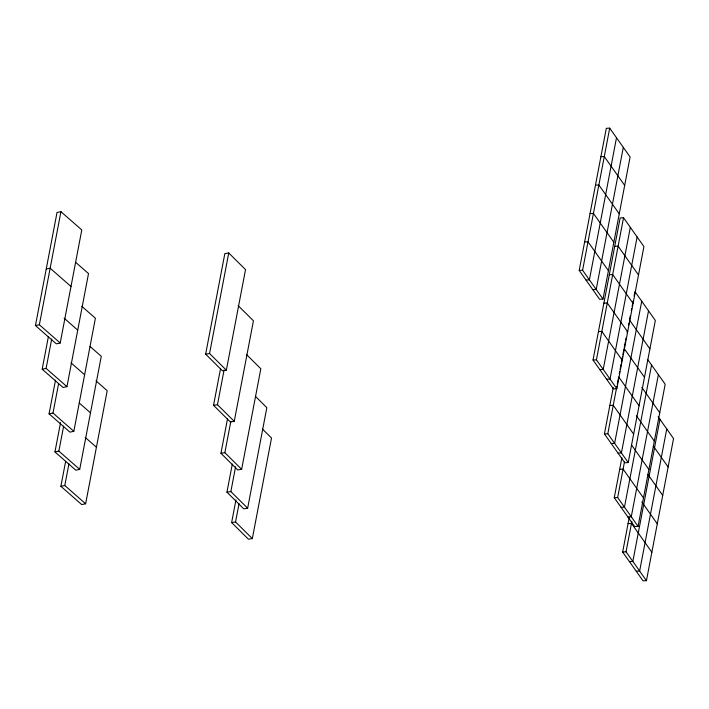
<?xml version="1.0" encoding="UTF-8"?>
<svg xmlns="http://www.w3.org/2000/svg" width="709" height="709" viewBox="0 0 709 709"><rect width="100%" height="100%" fill="white"/><g stroke="black" fill="none" stroke-linecap="round" stroke-linejoin="round"><path stroke-width="1.06" d="M35.45 325.564L57.021 212.478L60.939 211.681L81.783 229.946L60.212 343.023L56.295 343.821L35.45 325.564L39.367 324.766L60.212 343.023M39.367 324.766L60.939 211.681M75.686 262.348L88.519 273.585L66.947 386.662L63.03 387.46L42.185 369.203L48.407 336.58M66.947 386.662L46.103 368.405L51.695 339.044M81.774 306.297L95.405 318.235L73.833 431.32L69.916 432.118L49.072 413.852L55.506 380.148M73.833 431.32L52.989 413.055L58.59 383.702M90.052 346.471L101.281 356.308L79.709 469.385L75.792 470.182L54.947 451.925L60.549 422.564M79.709 469.385L58.865 451.128L63.633 426.118M95.99 380.866L107.21 390.694L85.638 503.78L81.721 504.578L60.877 486.312L65.653 461.311M85.638 503.78L64.794 485.514L68.941 463.775M205.645 354.146L224.833 253.592L228.741 252.971L245.527 269.615L226.348 370.169L222.431 370.789L205.645 354.146L209.563 353.534L226.348 370.169M209.563 353.534L228.741 252.971M238.171 305.668L253.432 320.796L234.245 421.35L230.328 421.961L213.542 405.326L220.552 368.565M234.245 421.35L217.459 404.715L224.062 370.107M246.333 354.394L260.832 368.769L241.645 469.323L237.737 469.934L220.942 453.29L227.545 418.691M241.645 469.323L224.859 452.679L230.842 421.323M255.382 396.304L266.832 407.657L247.645 508.211L243.736 508.823L226.942 492.179L232.304 464.067M247.645 508.211L230.859 491.567L235.601 466.699M262.357 428.954L271.52 438.038L252.333 538.592L248.425 539.203L231.63 522.56L235.964 499.854M252.333 538.592L235.548 521.948L239.057 503.567M579.2 270.43L606.31 128.329L609.705 128.143L630.106 156.981L602.996 299.092L599.601 299.278L579.2 270.43L582.594 270.244L602.996 299.092M582.594 270.244L609.705 128.143M616.502 137.759L589.392 279.86L585.997 280.046M623.3 147.366L596.198 289.476L592.804 289.662M593.025 360.021L620.136 217.92L623.53 217.725L643.923 246.572L616.821 388.674L613.427 388.869L593.025 360.021L596.42 359.835L616.821 388.674M596.42 359.835L623.53 217.725M630.328 227.341L603.217 369.451L599.823 369.637M637.125 236.957L610.015 379.067L606.62 379.253M634.927 291.612L655.329 320.459L628.218 462.56L624.824 462.755L604.423 433.908L613.258 387.593M628.218 462.56L607.817 433.713L616.857 386.343M617.255 384.243L618.257 378.978M619.267 373.714L619.666 371.613M620.065 369.504L621.075 364.24M621.474 362.139L622.475 356.875M622.883 354.766L623.885 349.502M624.283 347.401L625.285 342.137M625.692 340.028L626.091 337.927M627.093 332.663L627.5 330.554M628.502 325.298L628.901 323.189M630.31 315.824L629.503 320.034L649.905 348.881M631.311 310.56L631.71 308.45M632.118 306.35L633.119 301.086M634.121 295.821L634.723 292.666M641.725 301.228L614.623 443.329L611.22 443.524M648.522 310.843L621.421 452.945L618.026 453.14M647.866 359.8L665.175 384.269L638.065 526.379L634.67 526.565L614.269 497.718L621.899 457.722M638.065 526.379L617.663 497.532L624.496 461.745M651.571 365.046L624.469 507.148L621.075 507.334M658.094 416.715L673.55 438.57L646.44 580.671L643.045 580.857L622.653 552.019L629.273 517.278M658.377 374.662L631.267 516.764L627.873 516.95M646.44 580.671L626.047 551.824L631.87 521.301M659.955 419.338L632.845 561.439L629.45 561.634M666.752 428.954L639.642 571.055L636.248 571.241M46.236 269.021L50.153 268.224L70.997 286.48M42.185 369.203L46.103 368.405M49.072 413.852L52.989 413.055M54.947 451.925L58.865 451.128M60.877 486.312L64.794 485.514M213.542 405.326L217.459 404.715M220.942 453.29L224.859 452.679M226.942 492.179L230.859 491.567M231.63 522.56L235.548 521.948M600.886 156.751L604.281 156.556L624.682 185.403M595.463 185.173L598.857 184.978L619.258 213.826M590.048 213.595L593.442 213.4L613.834 242.248M584.624 242.017L588.018 241.822L608.419 270.67M614.712 246.342L618.106 246.147L638.508 274.995M609.288 274.764L612.682 274.569L633.084 303.417M603.864 303.186L607.259 302.991L627.66 331.839M598.449 331.608L601.844 331.413L622.236 360.261M609.846 405.486L613.241 405.291L633.642 434.138M604.423 433.908L607.817 433.713M619.693 469.305L623.087 469.11L643.488 497.957M614.269 497.718L617.663 497.532M628.068 523.596L631.462 523.402L651.863 552.249M622.653 552.019L626.047 551.824M64.102 318.181L77.733 330.119M70.989 362.84L84.619 374.777M79.266 403.013L90.495 412.842M85.204 437.409L96.424 447.237M624.088 348.456L644.481 377.294M641.822 387.344L659.751 412.691M618.665 376.869L639.057 405.716M636.407 415.766L654.327 441.113M653.29 446.005L668.126 466.983M631.604 445.057L648.912 469.535M647.875 474.427L662.711 495.405M641.831 501.972L657.287 523.827"/></g></svg>
